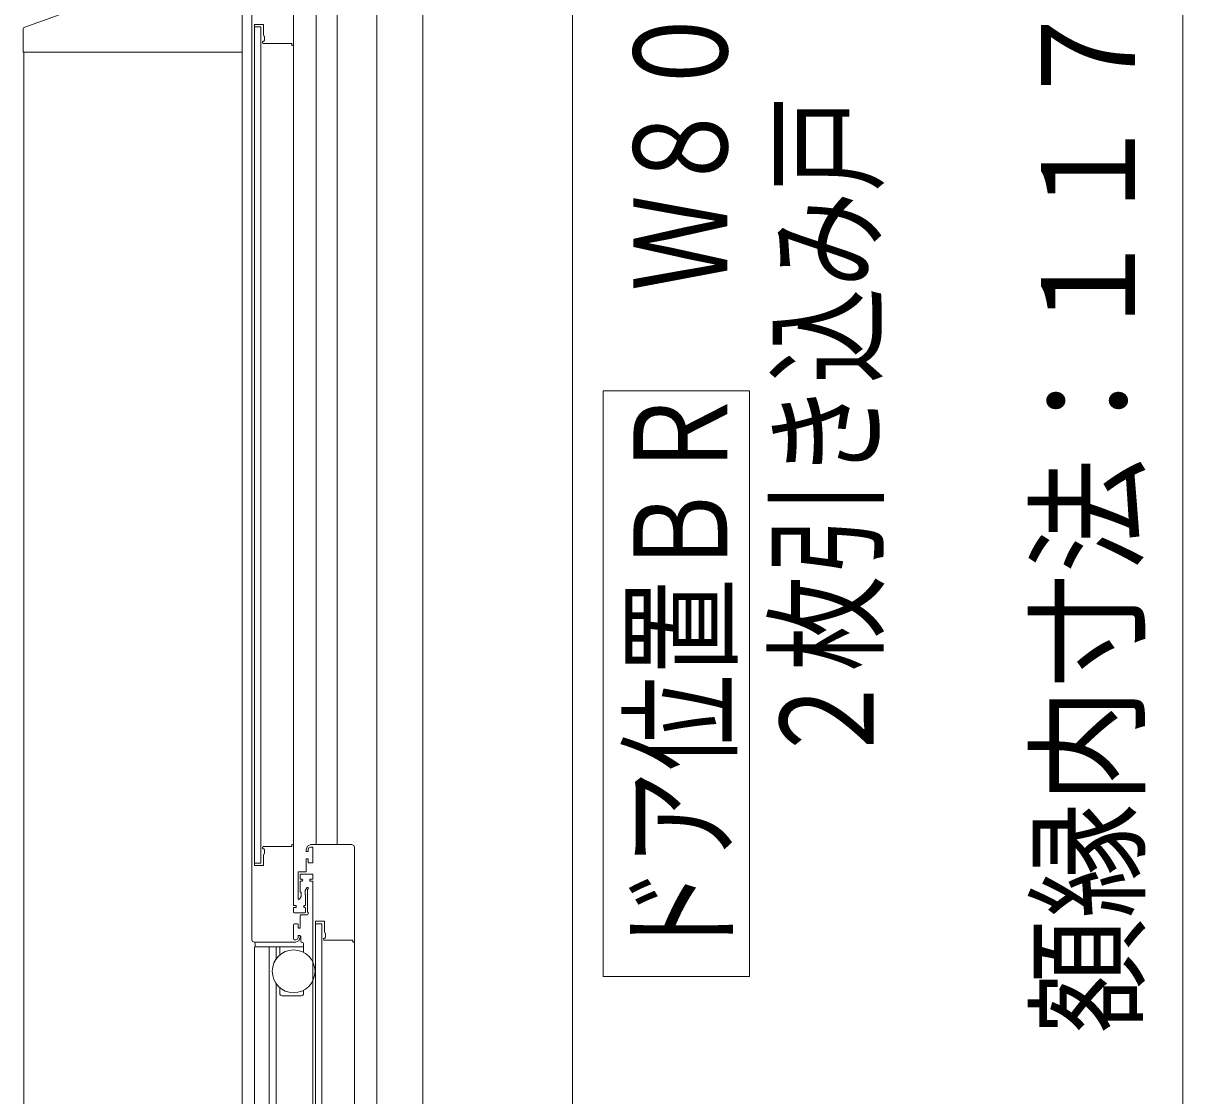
# Model space of a CAD drawing. Units: millimetres on the paper. Extents: x -305 to 305, y -152 to 152.
# Drawn here: x -84.87 to -61.11, y 37.05 to 59.03 of the extents above; entities that cross this region are included whole.
import ezdxf
from ezdxf.enums import TextEntityAlignment as Align

# ---------------------------------------------------------------- set-up
doc = ezdxf.new("R2010")
doc.units = ezdxf.units.MM
doc.layers.add('0-0_0', color=7, linetype='Continuous', lineweight=9)
doc.layers.add('0-1_VIEW0001', color=7, linetype='Continuous', lineweight=9)
doc.styles.add('ＭＳ ゴシック', font='')
doc.styles.get('ＭＳ ゴシック').set_extended_font_data('MS Gothic')

msp = doc.modelspace()

# ---------------------------------------------------------------- linework, layer by layer
at = {"layer": '0-0_0'}
msp.add_line((-61.114, 21.623), (-61.114, 78.918), dxfattribs=at)
at = {"layer": '0-1_VIEW0001'}
for p, q in [((-73.614, 80.498), (-73.614, 20.023)), ((-78.869, 79.253), (-78.869, 42.198)), ((-78.439, 42.198), (-78.439, 79.153)), ((-77.624, 79.323), (-77.624, 23.044)), ((-76.684, 79.323), (-76.684, 24.219)), ((-79.334, 60.532), (-79.334, 40.948)), ((-80.184, 60.323), (-80.184, 40.248)), ((-83.485, 59.432), (-84.836, 58.95)), ((-80.129, 41.778), (-80.129, 58.993)), ((-80.004, 58.953), (-80.129, 58.953)), ((-80.119, 59.003), (-79.959, 59.003)), ((-80.004, 58.953), (-80.004, 41.818)), ((-79.949, 58.993), (-79.949, 58.813)), ((-84.869, 58.903), (-84.869, 58.438)), ((-79.946, 58.794), (-79.93, 58.756)), ((-79.929, 58.75), (-79.929, 58.678)), ((-83.158, 58.438), (-84.869, 58.438)), ((-80.412, 58.438), (-83.156, 58.438)), ((-80.384, 58.438), (-80.412, 58.438)), ((-79.969, 58.643), (-79.969, 58.642)), ((-79.967, 58.635), (-79.959, 58.62)), ((-79.954, 58.653), (-79.959, 58.653)), ((-79.946, 58.613), (-79.379, 58.613)), ((-79.369, 58.603), (-79.369, 58.583)), ((-79.359, 58.573), (-79.349, 58.573)), ((-69.987, 51.499), (-72.987, 51.499)), ((-72.987, 39.499), (-72.987, 51.499)), ((-69.987, 39.499), (-69.987, 51.499)), ((-79.969, 42.128), (-79.969, 42.129)), ((-79.967, 42.137), (-79.959, 42.151)), ((-79.954, 42.118), (-79.959, 42.118)), ((-79.946, 42.158), (-79.379, 42.158)), ((-79.934, 42.158), (-79.909, 42.158)), ((-79.929, 42.021), (-79.929, 42.093)), ((-79.369, 42.168), (-79.369, 42.188)), ((-79.359, 42.198), (-79.349, 42.198)), ((-79.074, 42.098), (-79.074, 42.068)), ((-79.069, 42.058), (-79.044, 42.058)), ((-79.064, 42.058), (-79.044, 42.058)), ((-79.034, 42.068), (-79.034, 42.098)), ((-78.134, 42.198), (-78.974, 42.198)), ((-78.697, 42.198), (-78.677, 42.198)), ((-78.084, 21.463), (-78.084, 42.148)), ((-80.129, 41.818), (-80.004, 41.818)), ((-79.949, 41.778), (-79.949, 41.959)), ((-79.946, 41.977), (-79.93, 42.015)), ((-78.934, 41.823), (-79.034, 41.823)), ((-78.959, 41.823), (-79.019, 41.823)), ((-80.119, 41.768), (-79.959, 41.768)), ((-78.934, 23.188), (-78.934, 41.448)), ((-79.206, 41.081), (-79.176, 41.133)), ((-79.174, 41.14), (-79.174, 41.213)), ((-79.084, 40.963), (-79.084, 41.158)), ((-79.048, 41.323), (-79.044, 41.323)), ((-79.044, 41.274), (-79.044, 40.823)), ((-79.029, 41.308), (-79.029, 41.293)), ((-79.334, 40.898), (-79.334, 40.818)), ((-79.324, 40.948), (-79.284, 40.948)), ((-79.284, 40.908), (-79.324, 40.908)), ((-79.274, 40.938), (-79.274, 40.918)), ((-79.109, 40.948), (-79.099, 40.948)), ((-79.099, 40.908), (-79.109, 40.908)), ((-79.084, 40.818), (-79.084, 40.893)), ((-79.319, 40.803), (-79.099, 40.803)), ((-79.194, 40.743), (-79.194, 40.498)), ((-79.054, 40.758), (-79.179, 40.758)), ((-79.029, 40.803), (-79.029, 40.783)), ((-78.879, 40.628), (-78.879, 23.293)), ((-79.334, 40.548), (-79.334, 40.273)), ((-79.249, 40.573), (-79.309, 40.573)), ((-79.234, 40.498), (-79.234, 40.558)), ((-79.204, 40.488), (-79.224, 40.488)), ((-78.754, 40.578), (-78.879, 40.578)), ((-78.754, 40.578), (-78.754, 23.343)), ((-78.696, 40.419), (-78.68, 40.381)), ((-79.294, 40.198), (-80.134, 40.198)), ((-80.119, 40.128), (-80.119, 40.173)), ((-79.309, 40.248), (-79.284, 40.248)), ((-79.234, 40.298), (-79.234, 40.328)), ((-79.224, 40.338), (-79.204, 40.338)), ((-79.194, 40.328), (-79.194, 40.298)), ((-79.184, 40.323), (-79.184, 40.218)), ((-79.149, 40.193), (-79.159, 40.193)), ((-79.124, 40.128), (-79.124, 40.168)), ((-78.719, 40.268), (-78.719, 40.267)), ((-78.717, 40.26), (-78.709, 40.245)), ((-78.704, 40.278), (-78.709, 40.278)), ((-78.696, 40.238), (-78.129, 40.238)), ((-78.679, 40.375), (-78.679, 40.303)), ((-78.119, 40.228), (-78.119, 40.208)), ((-78.109, 40.198), (-78.084, 40.198)), ((-79.149, 40.103), (-80.134, 40.103)), ((-79.689, 39.855), (-79.689, 40.098)), ((-79.614, 39.935), (-79.614, 40.103)), ((-79.124, 40.128), (-79.124, 39.99)), ((-69.987, 39.499), (-72.987, 39.499)), ((-79.689, 23.323), (-79.689, 39.351)), ((-79.614, 39.153), (-79.614, 39.271)), ((-79.124, 39.217), (-79.124, 39.153)), ((-79.174, 39.103), (-79.564, 39.103))]:
    msp.add_line(p, q, dxfattribs=at)
at = {"layer": '0-1_VIEW0001', "color": 5}
for p, q in [((-80.384, 23.245), (-80.384, 59.438)), ((-84.859, 22.999), (-84.859, 58.438)), ((-80.134, 40.098), (-80.134, 23.087)), ((-79.829, 40.098), (-79.829, 23.318))]:
    msp.add_line(p, q, dxfattribs=at)
at = {"layer": '0-1_VIEW0001'}
for points in [[(-84.869, 58.663), (-84.869, 58.662), (-84.869, 58.661), (-84.869, 58.659)], [(-79.969, 42.129), (-79.969, 42.133), (-79.967, 42.137)], [(-79.959, 42.118), (-79.966, 42.121), (-79.969, 42.128)], [(-79.959, 42.151), (-79.953, 42.156), (-79.946, 42.158)], [(-79.929, 42.093), (-79.937, 42.111), (-79.954, 42.118)], [(-79.379, 42.158), (-79.372, 42.161), (-79.369, 42.168)], [(-79.369, 42.188), (-79.366, 42.195), (-79.359, 42.198)], [(-79.349, 42.198), (-79.339, 42.194), (-79.334, 42.183)], [(-78.974, 42.198), (-79.045, 42.169), (-79.074, 42.098)], [(-79.074, 42.068), (-79.071, 42.061), (-79.064, 42.058)], [(-79.044, 42.058), (-79.037, 42.061), (-79.034, 42.068)], [(-79.034, 42.098), (-79.02, 42.134), (-78.984, 42.148)], [(-78.984, 42.148), (-78.934, 42.148), (-78.934, 41.823)], [(-78.084, 42.148), (-78.099, 42.184), (-78.134, 42.198)], [(-79.949, 41.959), (-79.948, 41.968), (-79.946, 41.977)], [(-79.93, 42.015), (-79.929, 42.018), (-79.929, 42.021)], [(-79.034, 41.823), (-79.034, 41.908), (-79.074, 41.908), (-79.074, 41.638), (-79.234, 41.638), (-79.234, 41.088)], [(-80.129, 41.778), (-80.126, 41.771), (-80.119, 41.768)], [(-79.959, 41.768), (-79.952, 41.771), (-79.949, 41.778)], [(-79.159, 41.488), (-79.194, 41.488), (-79.194, 41.593), (-78.934, 41.593), (-78.934, 41.488), (-78.994, 41.488), (-78.994, 41.448), (-78.934, 41.448)], [(-79.194, 41.233), (-79.194, 41.448), (-79.159, 41.448)], [(-79.159, 41.448), (-79.139, 41.468), (-79.159, 41.488)], [(-79.174, 41.213), (-79.177, 41.22), (-79.184, 41.223), (-79.191, 41.226), (-79.194, 41.233)], [(-79.176, 41.133), (-79.175, 41.136), (-79.174, 41.14)], [(-79.094, 41.181), (-79.094, 41.258), (-79.061, 41.316)], [(-79.084, 41.158), (-79.086, 41.164), (-79.089, 41.169), (-79.093, 41.174), (-79.094, 41.181)], [(-79.061, 41.316), (-79.056, 41.321), (-79.048, 41.323)], [(-79.044, 41.323), (-79.034, 41.319), (-79.029, 41.308)], [(-79.029, 41.293), (-79.031, 41.287), (-79.037, 41.283), (-79.042, 41.28), (-79.044, 41.274)], [(-79.334, 40.958), (-79.331, 40.951), (-79.324, 40.948)], [(-79.324, 40.908), (-79.331, 40.905), (-79.334, 40.898)], [(-79.284, 40.948), (-79.277, 40.945), (-79.274, 40.938)], [(-79.274, 40.918), (-79.277, 40.911), (-79.284, 40.908)], [(-79.234, 41.088), (-79.223, 41.074), (-79.206, 41.081)], [(-79.109, 40.908), (-79.129, 40.928), (-79.109, 40.948)], [(-79.099, 40.948), (-79.089, 40.953), (-79.084, 40.963)], [(-79.084, 40.893), (-79.089, 40.904), (-79.099, 40.908)], [(-79.334, 40.818), (-79.33, 40.808), (-79.319, 40.803)], [(-79.179, 40.758), (-79.19, 40.754), (-79.194, 40.743)], [(-79.099, 40.803), (-79.089, 40.808), (-79.084, 40.818)], [(-79.029, 40.783), (-79.037, 40.765), (-79.054, 40.758)], [(-79.044, 40.823), (-79.042, 40.816), (-79.037, 40.813)], [(-79.037, 40.813), (-79.031, 40.809), (-79.029, 40.803)], [(-78.879, 40.628), (-78.699, 40.628), (-78.699, 40.438)], [(-79.309, 40.573), (-79.327, 40.566), (-79.334, 40.548)], [(-79.234, 40.558), (-79.239, 40.569), (-79.249, 40.573)], [(-79.224, 40.488), (-79.231, 40.491), (-79.234, 40.498)], [(-79.194, 40.498), (-79.197, 40.491), (-79.204, 40.488)], [(-78.699, 40.438), (-78.698, 40.428), (-78.696, 40.419)], [(-80.134, 40.198), (-80.17, 40.213), (-80.184, 40.248)], [(-79.334, 40.273), (-79.327, 40.255), (-79.309, 40.248)], [(-79.194, 40.298), (-79.223, 40.227), (-79.294, 40.198)], [(-79.284, 40.248), (-79.249, 40.263), (-79.234, 40.298)], [(-79.234, 40.328), (-79.231, 40.335), (-79.224, 40.338)], [(-79.204, 40.338), (-79.197, 40.335), (-79.194, 40.328)], [(-78.709, 40.278), (-78.716, 40.275), (-78.719, 40.268)], [(-78.719, 40.267), (-78.719, 40.263), (-78.717, 40.26)], [(-78.709, 40.245), (-78.703, 40.24), (-78.696, 40.238)], [(-78.679, 40.303), (-78.687, 40.285), (-78.704, 40.278)], [(-78.68, 40.381), (-78.679, 40.378), (-78.679, 40.375)], [(-78.129, 40.238), (-78.122, 40.235), (-78.119, 40.228)], [(-78.119, 40.208), (-78.116, 40.201), (-78.109, 40.198)]]:
    msp.add_lwpolyline(points, dxfattribs=at)
msp.add_circle((-79.329, 39.603), 0.438, dxfattribs=at)
for centre, radius, start, end in [((-84.819, 58.903), 0.05, 109.6538, 180), ((-80.119, 58.993), 0.01, 90, 180), ((-79.959, 58.993), 0.01, 0, 90), ((-79.954, 58.678), 0.025, 270, 0), ((-79.899, 58.813), 0.05, 180, 201.8014), ((-79.944, 58.75), 0.015, 0, 21.8014), ((-79.959, 58.643), 0.01, 90, 180), ((-79.954, 58.642), 0.015, 180, 210.9638), ((-79.946, 58.628), 0.015, 210.9638, 270), ((-79.379, 58.603), 0.01, 0, 90), ((-79.359, 58.583), 0.01, 180, 270), ((-79.349, 58.588), 0.015, 270, 0), ((-80.134, 40.173), 0.015, 0, 90), ((-79.159, 40.218), 0.025, 180, 270), ((-79.149, 40.168), 0.025, 0, 90), ((-80.094, 40.128), 0.025, 180, 270), ((-79.149, 40.128), 0.025, 270, 0), ((-79.564, 39.153), 0.05, 180, 270), ((-79.174, 39.153), 0.05, 270, 0)]:
    msp.add_arc(centre, radius, start, end, dxfattribs=at)

# ---------------------------------------------------------------- texts
at = {"layer": '0-0_0', "style": 'ＭＳ ゴシック', "width": 0.9}
msp.add_text('額縁内寸法：１１７０', height=1.921, rotation=90, dxfattribs=at).set_placement((-61.517, 38.328), align=Align.BOTTOM_LEFT)
at = {"layer": '0-1_VIEW0001', "style": 'ＭＳ ゴシック', "width": 0.75}
for s, p in [('ドア位置ＢＲ\u3000Ｗ８００', (-69.868, 39.784)), ('２枚引き込み戸', (-66.87, 43.784))]:
    msp.add_text(s, height=1.921, rotation=90, dxfattribs=at).set_placement(p, align=Align.BOTTOM_LEFT)

doc.saveas('drawing.dxf')
